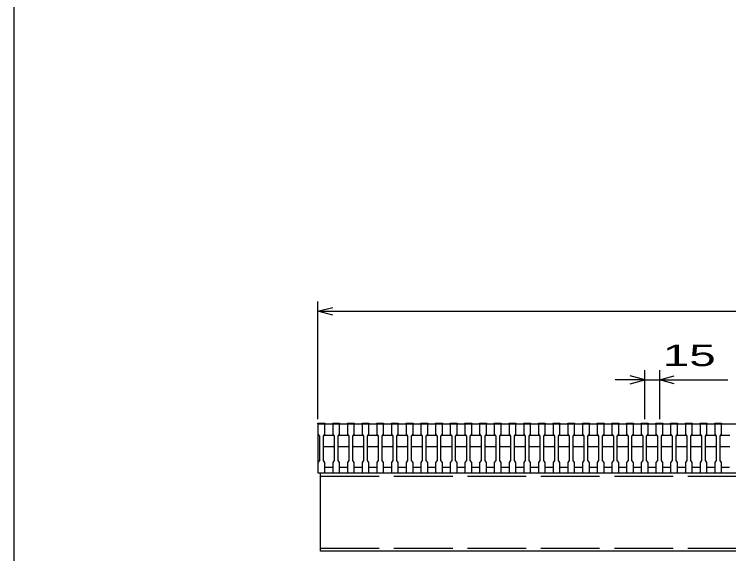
# Model space of a CAD drawing. Units: millimetres, scale not verified. Extents: x -1820 to 1731, y -1282 to 1054.
# Drawn here: x -1729 to -1000, y -735 to -184 of the extents above; entities that cross this region are included whole.
import ezdxf
from ezdxf.enums import TextEntityAlignment as Align

# ---------------------------------------------------------------- set-up
doc = ezdxf.new("R2010")
doc.units = ezdxf.units.MM
doc.header["$LTSCALE"] = 10
doc.linetypes.add('DASHED', pattern=[7.5, 6, -1.5])
for name, color, linetype, lineweight in [('0_2', 150, 'Continuous', 25), ('16', 3, 'Continuous', 25), ('22', 4, 'Continuous', 25)]:
    doc.layers.add(name, color=color, linetype=linetype, lineweight=lineweight)
doc.styles.add('ベクトル', font='')
doc.styles.get('ベクトル').set_extended_font_data('ベクトル')

msp = doc.modelspace()

# ---------------------------------------------------------------- linework, layer by layer
at = {"layer": '0_2'}
msp.add_line((-1729, -1146.5), (-1729, 1053.5), dxfattribs=at)
at = {"layer": '16'}
for p, q in [((-1419, -602.5), (-1419, -601.8)), ((-1419, -601.8), (-1412, -601.8)), ((-1419, -602.5), (-1419, -613)), ((-1412, -602.5), (-1419, -602.5)), ((-1419, -602.5), (-1419, -646.5)), ((-1419, -602.5), (-424, -602.5)), ((-1412, -601.8), (-1412, -602.5)), ((-1412, -613), (-1412, -602.5)), ((-1404, -602.5), (-1404, -601.8)), ((-1404, -601.8), (-1397, -601.8)), ((-1404, -602.5), (-1404, -613)), ((-1397, -602.5), (-1404, -602.5)), ((-1397, -601.8), (-1397, -602.5)), ((-1397, -613), (-1397, -602.5)), ((-1389, -602.5), (-1389, -601.8)), ((-1389, -601.8), (-1382, -601.8)), ((-1389, -602.5), (-1389, -613)), ((-1382, -602.5), (-1389, -602.5)), ((-1382, -601.8), (-1382, -602.5)), ((-1382, -613), (-1382, -602.5)), ((-1374, -602.5), (-1374, -601.8)), ((-1374, -601.8), (-1367, -601.8)), ((-1374, -602.5), (-1374, -613)), ((-1367, -602.5), (-1374, -602.5)), ((-1367, -601.8), (-1367, -602.5)), ((-1367, -613), (-1367, -602.5)), ((-1359, -602.5), (-1359, -601.8)), ((-1359, -601.8), (-1352, -601.8)), ((-1359, -602.5), (-1359, -613)), ((-1352, -602.5), (-1359, -602.5)), ((-1352, -601.8), (-1352, -602.5)), ((-1352, -613), (-1352, -602.5)), ((-1344, -602.5), (-1344, -601.8)), ((-1344, -601.8), (-1337, -601.8)), ((-1344, -602.5), (-1344, -613)), ((-1337, -602.5), (-1344, -602.5)), ((-1337, -601.8), (-1337, -602.5)), ((-1337, -613), (-1337, -602.5)), ((-1329, -602.5), (-1329, -601.8)), ((-1329, -601.8), (-1322, -601.8)), ((-1329, -602.5), (-1329, -613)), ((-1322, -602.5), (-1329, -602.5)), ((-1322, -601.8), (-1322, -602.5)), ((-1322, -613), (-1322, -602.5)), ((-1314, -602.5), (-1314, -601.8)), ((-1314, -601.8), (-1307, -601.8)), ((-1314, -602.5), (-1314, -613)), ((-1307, -602.5), (-1314, -602.5)), ((-1307, -601.8), (-1307, -602.5)), ((-1307, -613), (-1307, -602.5)), ((-1299, -602.5), (-1299, -601.8)), ((-1299, -601.8), (-1292, -601.8)), ((-1299, -602.5), (-1299, -613)), ((-1292, -602.5), (-1299, -602.5)), ((-1292, -601.8), (-1292, -602.5)), ((-1292, -613), (-1292, -602.5)), ((-1284, -602.5), (-1284, -601.8)), ((-1284, -601.8), (-1277, -601.8)), ((-1284, -602.5), (-1284, -613)), ((-1277, -602.5), (-1284, -602.5)), ((-1277, -601.8), (-1277, -602.5)), ((-1277, -613), (-1277, -602.5)), ((-1269, -602.5), (-1269, -601.8)), ((-1269, -601.8), (-1262, -601.8)), ((-1269, -602.5), (-1269, -613)), ((-1262, -602.5), (-1269, -602.5)), ((-1262, -601.8), (-1262, -602.5)), ((-1262, -613), (-1262, -602.5)), ((-1254, -602.5), (-1254, -601.8)), ((-1254, -601.8), (-1247, -601.8)), ((-1254, -602.5), (-1254, -613)), ((-1247, -602.5), (-1254, -602.5)), ((-1247, -601.8), (-1247, -602.5)), ((-1247, -613), (-1247, -602.5)), ((-1239, -602.5), (-1239, -601.8)), ((-1239, -601.8), (-1232, -601.8)), ((-1239, -602.5), (-1239, -613)), ((-1232, -602.5), (-1239, -602.5)), ((-1232, -601.8), (-1232, -602.5)), ((-1232, -613), (-1232, -602.5)), ((-1224, -602.5), (-1224, -601.8)), ((-1224, -601.8), (-1217, -601.8)), ((-1224, -602.5), (-1224, -613)), ((-1217, -602.5), (-1224, -602.5)), ((-1217, -601.8), (-1217, -602.5)), ((-1217, -613), (-1217, -602.5)), ((-1209, -602.5), (-1209, -601.8)), ((-1209, -601.8), (-1202, -601.8)), ((-1209, -602.5), (-1209, -613)), ((-1202, -602.5), (-1209, -602.5)), ((-1202, -601.8), (-1202, -602.5)), ((-1202, -613), (-1202, -602.5)), ((-1194, -602.5), (-1194, -601.8)), ((-1194, -601.8), (-1187, -601.8)), ((-1194, -602.5), (-1194, -613)), ((-1187, -602.5), (-1194, -602.5)), ((-1187, -601.8), (-1187, -602.5)), ((-1187, -613), (-1187, -602.5)), ((-1179, -602.5), (-1179, -601.8)), ((-1179, -601.8), (-1172, -601.8)), ((-1179, -602.5), (-1179, -613)), ((-1172, -602.5), (-1179, -602.5)), ((-1172, -601.8), (-1172, -602.5)), ((-1172, -613), (-1172, -602.5)), ((-1164, -602.5), (-1164, -601.8)), ((-1164, -601.8), (-1157, -601.8)), ((-1164, -602.5), (-1164, -613)), ((-1157, -602.5), (-1164, -602.5)), ((-1157, -601.8), (-1157, -602.5)), ((-1157, -613), (-1157, -602.5)), ((-1149, -602.5), (-1149, -601.8)), ((-1149, -601.8), (-1142, -601.8)), ((-1149, -602.5), (-1149, -613)), ((-1142, -602.5), (-1149, -602.5)), ((-1142, -601.8), (-1142, -602.5)), ((-1142, -613), (-1142, -602.5)), ((-1134, -602.5), (-1134, -601.8)), ((-1134, -601.8), (-1127, -601.8)), ((-1134, -602.5), (-1134, -613)), ((-1127, -602.5), (-1134, -602.5)), ((-1127, -601.8), (-1127, -602.5)), ((-1127, -613), (-1127, -602.5)), ((-1119, -602.5), (-1119, -601.8)), ((-1119, -601.8), (-1112, -601.8)), ((-1119, -602.5), (-1119, -613)), ((-1112, -602.5), (-1119, -602.5)), ((-1112, -601.8), (-1112, -602.5)), ((-1112, -613), (-1112, -602.5)), ((-1104, -602.5), (-1104, -601.8)), ((-1104, -601.8), (-1097, -601.8)), ((-1104, -602.5), (-1104, -613)), ((-1097, -602.5), (-1104, -602.5)), ((-1097, -601.8), (-1097, -602.5)), ((-1097, -613), (-1097, -602.5)), ((-1089, -602.5), (-1089, -601.8)), ((-1089, -601.8), (-1082, -601.8)), ((-1089, -602.5), (-1089, -613)), ((-1082, -602.5), (-1089, -602.5)), ((-1082, -601.8), (-1082, -602.5)), ((-1082, -613), (-1082, -602.5)), ((-1074, -602.5), (-1074, -601.8)), ((-1074, -601.8), (-1067, -601.8)), ((-1074, -602.5), (-1074, -613)), ((-1067, -602.5), (-1074, -602.5)), ((-1067, -601.8), (-1067, -602.5)), ((-1067, -613), (-1067, -602.5)), ((-1059, -602.5), (-1059, -601.8)), ((-1059, -601.8), (-1052, -601.8)), ((-1059, -602.5), (-1059, -613)), ((-1052, -602.5), (-1059, -602.5)), ((-1052, -601.8), (-1052, -602.5)), ((-1052, -613), (-1052, -602.5)), ((-1044, -602.5), (-1044, -601.8)), ((-1044, -601.8), (-1037, -601.8)), ((-1044, -602.5), (-1044, -613)), ((-1037, -602.5), (-1044, -602.5)), ((-1037, -601.8), (-1037, -602.5)), ((-1037, -613), (-1037, -602.5)), ((-1029, -602.5), (-1029, -601.8)), ((-1029, -601.8), (-1022, -601.8)), ((-1029, -602.5), (-1029, -613)), ((-1022, -602.5), (-1029, -602.5)), ((-1022, -601.8), (-1022, -602.5)), ((-1022, -613), (-1022, -602.5)), ((-1014, -602.5), (-1014, -601.8)), ((-1014, -601.8), (-1007, -601.8)), ((-1014, -602.5), (-1014, -613)), ((-1007, -602.5), (-1014, -602.5)), ((-1007, -601.8), (-1007, -602.5)), ((-1007, -613), (-1007, -602.5)), ((-1419, -613), (-1417.5, -615)), ((-1417.5, -615), (-1417.5, -640)), ((-1413.5, -615), (-1412, -613)), ((-1413.5, -615), (-1412.5, -614)), ((-1413.5, -640), (-1413.5, -615)), ((-1412.5, -614), (-1403.5, -614)), ((-1404, -613), (-1402.5, -615)), ((-1403.5, -614), (-1402.5, -615)), ((-1402.5, -615), (-1402.5, -640)), ((-1398.5, -615), (-1397, -613)), ((-1398.5, -615), (-1397.5, -614)), ((-1398.5, -640), (-1398.5, -615)), ((-1397.5, -614), (-1388.5, -614)), ((-1389, -613), (-1387.5, -615)), ((-1388.5, -614), (-1387.5, -615)), ((-1387.5, -615), (-1387.5, -640)), ((-1383.5, -615), (-1382, -613)), ((-1383.5, -615), (-1382.5, -614)), ((-1383.5, -640), (-1383.5, -615)), ((-1382.5, -614), (-1373.5, -614)), ((-1374, -613), (-1372.5, -615)), ((-1373.5, -614), (-1372.5, -615)), ((-1372.5, -615), (-1372.5, -640)), ((-1368.5, -615), (-1367, -613)), ((-1368.5, -615), (-1367.5, -614)), ((-1368.5, -640), (-1368.5, -615)), ((-1367.5, -614), (-1358.5, -614)), ((-1359, -613), (-1357.5, -615)), ((-1358.5, -614), (-1357.5, -615)), ((-1357.5, -615), (-1357.5, -640)), ((-1353.5, -615), (-1352, -613)), ((-1353.5, -615), (-1352.5, -614)), ((-1353.5, -640), (-1353.5, -615)), ((-1352.5, -614), (-1343.5, -614)), ((-1344, -613), (-1342.5, -615)), ((-1343.5, -614), (-1342.5, -615)), ((-1342.5, -615), (-1342.5, -640)), ((-1338.5, -615), (-1337, -613)), ((-1338.5, -615), (-1337.5, -614)), ((-1338.5, -640), (-1338.5, -615)), ((-1337.5, -614), (-1328.5, -614)), ((-1329, -613), (-1327.5, -615)), ((-1328.5, -614), (-1327.5, -615)), ((-1327.5, -615), (-1327.5, -640)), ((-1323.5, -615), (-1322, -613)), ((-1323.5, -615), (-1322.5, -614)), ((-1323.5, -640), (-1323.5, -615)), ((-1322.5, -614), (-1313.5, -614)), ((-1314, -613), (-1312.5, -615)), ((-1313.5, -614), (-1312.5, -615)), ((-1312.5, -615), (-1312.5, -640)), ((-1308.5, -615), (-1307, -613)), ((-1308.5, -615), (-1307.5, -614)), ((-1308.5, -640), (-1308.5, -615)), ((-1307.5, -614), (-1298.5, -614)), ((-1299, -613), (-1297.5, -615)), ((-1298.5, -614), (-1297.5, -615)), ((-1297.5, -615), (-1297.5, -640)), ((-1293.5, -615), (-1292, -613)), ((-1293.5, -615), (-1292.5, -614)), ((-1293.5, -640), (-1293.5, -615)), ((-1292.5, -614), (-1283.5, -614)), ((-1284, -613), (-1282.5, -615)), ((-1283.5, -614), (-1282.5, -615)), ((-1282.5, -615), (-1282.5, -640)), ((-1278.5, -615), (-1277, -613)), ((-1278.5, -615), (-1277.5, -614)), ((-1278.5, -640), (-1278.5, -615)), ((-1277.5, -614), (-1268.5, -614)), ((-1269, -613), (-1267.5, -615)), ((-1268.5, -614), (-1267.5, -615)), ((-1267.5, -615), (-1267.5, -640)), ((-1263.5, -615), (-1262, -613)), ((-1263.5, -615), (-1262.5, -614)), ((-1263.5, -640), (-1263.5, -615)), ((-1262.5, -614), (-1253.5, -614)), ((-1254, -613), (-1252.5, -615)), ((-1253.5, -614), (-1252.5, -615)), ((-1252.5, -615), (-1252.5, -640)), ((-1248.5, -615), (-1247, -613)), ((-1248.5, -615), (-1247.5, -614)), ((-1248.5, -640), (-1248.5, -615)), ((-1247.5, -614), (-1238.5, -614)), ((-1239, -613), (-1237.5, -615)), ((-1238.5, -614), (-1237.5, -615)), ((-1237.5, -615), (-1237.5, -640)), ((-1233.5, -615), (-1232, -613)), ((-1233.5, -615), (-1232.5, -614)), ((-1233.5, -640), (-1233.5, -615)), ((-1232.5, -614), (-1223.5, -614)), ((-1224, -613), (-1222.5, -615)), ((-1223.5, -614), (-1222.5, -615)), ((-1222.5, -615), (-1222.5, -640)), ((-1218.5, -615), (-1217, -613)), ((-1218.5, -615), (-1217.5, -614)), ((-1218.5, -640), (-1218.5, -615)), ((-1217.5, -614), (-1208.5, -614)), ((-1209, -613), (-1207.5, -615)), ((-1208.5, -614), (-1207.5, -615)), ((-1207.5, -615), (-1207.5, -640)), ((-1203.5, -615), (-1202, -613)), ((-1203.5, -615), (-1202.5, -614)), ((-1203.5, -640), (-1203.5, -615)), ((-1202.5, -614), (-1193.5, -614)), ((-1194, -613), (-1192.5, -615)), ((-1193.5, -614), (-1192.5, -615)), ((-1192.5, -615), (-1192.5, -640)), ((-1188.5, -615), (-1187, -613)), ((-1188.5, -615), (-1187.5, -614)), ((-1188.5, -640), (-1188.5, -615)), ((-1187.5, -614), (-1178.5, -614)), ((-1179, -613), (-1177.5, -615)), ((-1178.5, -614), (-1177.5, -615)), ((-1177.5, -615), (-1177.5, -640)), ((-1173.5, -615), (-1172, -613)), ((-1173.5, -615), (-1172.5, -614)), ((-1173.5, -640), (-1173.5, -615)), ((-1172.5, -614), (-1163.5, -614)), ((-1164, -613), (-1162.5, -615)), ((-1163.5, -614), (-1162.5, -615)), ((-1162.5, -615), (-1162.5, -640)), ((-1158.5, -615), (-1157, -613)), ((-1158.5, -615), (-1157.5, -614)), ((-1158.5, -640), (-1158.5, -615)), ((-1157.5, -614), (-1148.5, -614)), ((-1149, -613), (-1147.5, -615)), ((-1148.5, -614), (-1147.5, -615)), ((-1147.5, -615), (-1147.5, -640)), ((-1143.5, -615), (-1142, -613)), ((-1143.5, -615), (-1142.5, -614)), ((-1143.5, -640), (-1143.5, -615)), ((-1142.5, -614), (-1133.5, -614)), ((-1134, -613), (-1132.5, -615)), ((-1133.5, -614), (-1132.5, -615)), ((-1132.5, -615), (-1132.5, -640)), ((-1128.5, -615), (-1127, -613)), ((-1128.5, -615), (-1127.5, -614)), ((-1128.5, -640), (-1128.5, -615)), ((-1127.5, -614), (-1118.5, -614)), ((-1119, -613), (-1117.5, -615)), ((-1118.5, -614), (-1117.5, -615)), ((-1117.5, -615), (-1117.5, -640)), ((-1113.5, -615), (-1112, -613)), ((-1113.5, -615), (-1112.5, -614)), ((-1113.5, -640), (-1113.5, -615)), ((-1112.5, -614), (-1103.5, -614)), ((-1104, -613), (-1102.5, -615)), ((-1103.5, -614), (-1102.5, -615)), ((-1102.5, -615), (-1102.5, -640)), ((-1098.5, -615), (-1097, -613)), ((-1098.5, -615), (-1097.5, -614)), ((-1098.5, -640), (-1098.5, -615)), ((-1097.5, -614), (-1088.5, -614)), ((-1089, -613), (-1087.5, -615)), ((-1088.5, -614), (-1087.5, -615)), ((-1087.5, -615), (-1087.5, -640)), ((-1083.5, -615), (-1082, -613)), ((-1083.5, -615), (-1082.5, -614)), ((-1083.5, -640), (-1083.5, -615)), ((-1082.5, -614), (-1073.5, -614)), ((-1074, -613), (-1072.5, -615)), ((-1073.5, -614), (-1072.5, -615)), ((-1072.5, -615), (-1072.5, -640)), ((-1068.5, -615), (-1067, -613)), ((-1068.5, -615), (-1067.5, -614)), ((-1068.5, -640), (-1068.5, -615)), ((-1067.5, -614), (-1058.5, -614)), ((-1059, -613), (-1057.5, -615)), ((-1058.5, -614), (-1057.5, -615)), ((-1057.5, -615), (-1057.5, -640)), ((-1053.5, -615), (-1052, -613)), ((-1053.5, -615), (-1052.5, -614)), ((-1053.5, -640), (-1053.5, -615)), ((-1052.5, -614), (-1043.5, -614)), ((-1044, -613), (-1042.5, -615)), ((-1043.5, -614), (-1042.5, -615)), ((-1042.5, -615), (-1042.5, -640)), ((-1038.5, -615), (-1037, -613)), ((-1038.5, -615), (-1037.5, -614)), ((-1038.5, -640), (-1038.5, -615)), ((-1037.5, -614), (-1028.5, -614)), ((-1029, -613), (-1027.5, -615)), ((-1028.5, -614), (-1027.5, -615)), ((-1027.5, -615), (-1027.5, -640)), ((-1023.5, -615), (-1022, -613)), ((-1023.5, -615), (-1022.5, -614)), ((-1023.5, -640), (-1023.5, -615)), ((-1022.5, -614), (-1013.5, -614)), ((-1014, -613), (-1012.5, -615)), ((-1013.5, -614), (-1012.5, -615)), ((-1012.5, -615), (-1012.5, -640)), ((-1008.5, -615), (-1007, -613)), ((-1008.5, -615), (-1007.5, -614)), ((-1008.5, -640), (-1008.5, -615)), ((-1007.5, -614), (-998.5, -614)), ((-1412.5, -626), (-1413.5, -625)), ((-1403.5, -626), (-1412.5, -626)), ((-1402.5, -625), (-1403.5, -626)), ((-1397.5, -626), (-1398.5, -625)), ((-1388.5, -626), (-1397.5, -626)), ((-1387.5, -625), (-1388.5, -626)), ((-1382.5, -626), (-1383.5, -625)), ((-1373.5, -626), (-1382.5, -626)), ((-1372.5, -625), (-1373.5, -626)), ((-1367.5, -626), (-1368.5, -625)), ((-1358.5, -626), (-1367.5, -626)), ((-1357.5, -625), (-1358.5, -626)), ((-1352.5, -626), (-1353.5, -625)), ((-1343.5, -626), (-1352.5, -626)), ((-1342.5, -625), (-1343.5, -626)), ((-1337.5, -626), (-1338.5, -625)), ((-1328.5, -626), (-1337.5, -626)), ((-1327.5, -625), (-1328.5, -626)), ((-1322.5, -626), (-1323.5, -625)), ((-1313.5, -626), (-1322.5, -626)), ((-1312.5, -625), (-1313.5, -626)), ((-1307.5, -626), (-1308.5, -625)), ((-1298.5, -626), (-1307.5, -626)), ((-1297.5, -625), (-1298.5, -626)), ((-1292.5, -626), (-1293.5, -625)), ((-1283.5, -626), (-1292.5, -626)), ((-1282.5, -625), (-1283.5, -626)), ((-1277.5, -626), (-1278.5, -625)), ((-1268.5, -626), (-1277.5, -626)), ((-1267.5, -625), (-1268.5, -626)), ((-1262.5, -626), (-1263.5, -625)), ((-1253.5, -626), (-1262.5, -626)), ((-1252.5, -625), (-1253.5, -626)), ((-1247.5, -626), (-1248.5, -625)), ((-1238.5, -626), (-1247.5, -626)), ((-1237.5, -625), (-1238.5, -626)), ((-1232.5, -626), (-1233.5, -625)), ((-1223.5, -626), (-1232.5, -626)), ((-1222.5, -625), (-1223.5, -626)), ((-1217.5, -626), (-1218.5, -625)), ((-1208.5, -626), (-1217.5, -626)), ((-1207.5, -625), (-1208.5, -626)), ((-1202.5, -626), (-1203.5, -625)), ((-1193.5, -626), (-1202.5, -626)), ((-1192.5, -625), (-1193.5, -626)), ((-1187.5, -626), (-1188.5, -625)), ((-1178.5, -626), (-1187.5, -626)), ((-1177.5, -625), (-1178.5, -626)), ((-1172.5, -626), (-1173.5, -625)), ((-1163.5, -626), (-1172.5, -626)), ((-1162.5, -625), (-1163.5, -626)), ((-1157.5, -626), (-1158.5, -625)), ((-1148.5, -626), (-1157.5, -626)), ((-1147.5, -625), (-1148.5, -626)), ((-1142.5, -626), (-1143.5, -625)), ((-1133.5, -626), (-1142.5, -626)), ((-1132.5, -625), (-1133.5, -626)), ((-1127.5, -626), (-1128.5, -625)), ((-1118.5, -626), (-1127.5, -626)), ((-1117.5, -625), (-1118.5, -626)), ((-1112.5, -626), (-1113.5, -625)), ((-1103.5, -626), (-1112.5, -626)), ((-1102.5, -625), (-1103.5, -626)), ((-1097.5, -626), (-1098.5, -625)), ((-1088.5, -626), (-1097.5, -626)), ((-1087.5, -625), (-1088.5, -626)), ((-1082.5, -626), (-1083.5, -625)), ((-1073.5, -626), (-1082.5, -626)), ((-1072.5, -625), (-1073.5, -626)), ((-1067.5, -626), (-1068.5, -625)), ((-1058.5, -626), (-1067.5, -626)), ((-1057.5, -625), (-1058.5, -626)), ((-1052.5, -626), (-1053.5, -625)), ((-1043.5, -626), (-1052.5, -626)), ((-1042.5, -625), (-1043.5, -626)), ((-1037.5, -626), (-1038.5, -625)), ((-1028.5, -626), (-1037.5, -626)), ((-1027.5, -625), (-1028.5, -626)), ((-1022.5, -626), (-1023.5, -625)), ((-1013.5, -626), (-1022.5, -626)), ((-1012.5, -625), (-1013.5, -626)), ((-1007.5, -626), (-1008.5, -625)), ((-998.5, -626), (-1007.5, -626)), ((-1417.5, -640), (-1419, -642)), ((-1412, -642), (-1413.5, -640)), ((-1402.5, -640), (-1404, -642)), ((-1397, -642), (-1398.5, -640)), ((-1387.5, -640), (-1389, -642)), ((-1382, -642), (-1383.5, -640)), ((-1372.5, -640), (-1374, -642)), ((-1367, -642), (-1368.5, -640)), ((-1357.5, -640), (-1359, -642)), ((-1352, -642), (-1353.5, -640)), ((-1342.5, -640), (-1344, -642)), ((-1337, -642), (-1338.5, -640)), ((-1327.5, -640), (-1329, -642)), ((-1322, -642), (-1323.5, -640)), ((-1312.5, -640), (-1314, -642)), ((-1307, -642), (-1308.5, -640)), ((-1297.5, -640), (-1299, -642)), ((-1292, -642), (-1293.5, -640)), ((-1282.5, -640), (-1284, -642)), ((-1277, -642), (-1278.5, -640)), ((-1267.5, -640), (-1269, -642)), ((-1262, -642), (-1263.5, -640)), ((-1252.5, -640), (-1254, -642)), ((-1247, -642), (-1248.5, -640)), ((-1237.5, -640), (-1239, -642)), ((-1232, -642), (-1233.5, -640)), ((-1222.5, -640), (-1224, -642)), ((-1217, -642), (-1218.5, -640)), ((-1207.5, -640), (-1209, -642)), ((-1202, -642), (-1203.5, -640)), ((-1192.5, -640), (-1194, -642)), ((-1187, -642), (-1188.5, -640)), ((-1177.5, -640), (-1179, -642)), ((-1172, -642), (-1173.5, -640)), ((-1162.5, -640), (-1164, -642)), ((-1157, -642), (-1158.5, -640)), ((-1147.5, -640), (-1149, -642)), ((-1142, -642), (-1143.5, -640)), ((-1132.5, -640), (-1134, -642)), ((-1127, -642), (-1128.5, -640)), ((-1117.5, -640), (-1119, -642)), ((-1112, -642), (-1113.5, -640)), ((-1102.5, -640), (-1104, -642)), ((-1097, -642), (-1098.5, -640)), ((-1087.5, -640), (-1089, -642)), ((-1082, -642), (-1083.5, -640)), ((-1072.5, -640), (-1074, -642)), ((-1067, -642), (-1068.5, -640)), ((-1057.5, -640), (-1059, -642)), ((-1052, -642), (-1053.5, -640)), ((-1042.5, -640), (-1044, -642)), ((-1037, -642), (-1038.5, -640)), ((-1027.5, -640), (-1029, -642)), ((-1022, -642), (-1023.5, -640)), ((-1012.5, -640), (-1014, -642)), ((-1007, -642), (-1008.5, -640)), ((-1419, -642), (-1419, -652.5)), ((-1412, -652.5), (-1412, -642)), ((-1412, -646.5), (-1404, -646.5)), ((-1404, -642), (-1404, -652.5)), ((-1397, -652.5), (-1397, -642)), ((-1397, -646.5), (-1389, -646.5)), ((-1389, -642), (-1389, -652.5)), ((-1382, -652.5), (-1382, -642)), ((-1382, -646.5), (-1374, -646.5)), ((-1374, -642), (-1374, -652.5)), ((-1367, -652.5), (-1367, -642)), ((-1367, -646.5), (-1359, -646.5)), ((-1359, -642), (-1359, -652.5)), ((-1352, -652.5), (-1352, -642)), ((-1352, -646.5), (-1344, -646.5)), ((-1344, -642), (-1344, -652.5)), ((-1337, -652.5), (-1337, -642)), ((-1337, -646.5), (-1329, -646.5)), ((-1329, -642), (-1329, -652.5)), ((-1322, -652.5), (-1322, -642)), ((-1322, -646.5), (-1314, -646.5)), ((-1314, -642), (-1314, -652.5)), ((-1307, -652.5), (-1307, -642)), ((-1307, -646.5), (-1299, -646.5)), ((-1299, -642), (-1299, -652.5)), ((-1292, -652.5), (-1292, -642)), ((-1292, -646.5), (-1284, -646.5)), ((-1284, -642), (-1284, -652.5)), ((-1277, -652.5), (-1277, -642)), ((-1277, -646.5), (-1269, -646.5)), ((-1269, -642), (-1269, -652.5)), ((-1262, -652.5), (-1262, -642)), ((-1262, -646.5), (-1254, -646.5)), ((-1254, -642), (-1254, -652.5)), ((-1247, -652.5), (-1247, -642)), ((-1247, -646.5), (-1239, -646.5)), ((-1239, -642), (-1239, -652.5)), ((-1232, -652.5), (-1232, -642)), ((-1232, -646.5), (-1224, -646.5)), ((-1224, -642), (-1224, -652.5)), ((-1217, -652.5), (-1217, -642)), ((-1217, -646.5), (-1209, -646.5)), ((-1209, -642), (-1209, -652.5)), ((-1202, -652.5), (-1202, -642)), ((-1202, -646.5), (-1194, -646.5)), ((-1194, -642), (-1194, -652.5)), ((-1187, -652.5), (-1187, -642)), ((-1187, -646.5), (-1179, -646.5)), ((-1179, -642), (-1179, -652.5)), ((-1172, -652.5), (-1172, -642)), ((-1172, -646.5), (-1164, -646.5)), ((-1164, -642), (-1164, -652.5)), ((-1157, -652.5), (-1157, -642)), ((-1157, -646.5), (-1149, -646.5)), ((-1149, -642), (-1149, -652.5)), ((-1142, -652.5), (-1142, -642)), ((-1142, -646.5), (-1134, -646.5)), ((-1134, -642), (-1134, -652.5)), ((-1127, -652.5), (-1127, -642)), ((-1127, -646.5), (-1119, -646.5)), ((-1119, -642), (-1119, -652.5)), ((-1112, -652.5), (-1112, -642)), ((-1112, -646.5), (-1104, -646.5)), ((-1104, -642), (-1104, -652.5)), ((-1097, -652.5), (-1097, -642)), ((-1097, -646.5), (-1089, -646.5)), ((-1089, -642), (-1089, -652.5)), ((-1082, -652.5), (-1082, -642)), ((-1082, -646.5), (-1074, -646.5)), ((-1074, -642), (-1074, -652.5)), ((-1067, -652.5), (-1067, -642)), ((-1067, -646.5), (-1059, -646.5)), ((-1059, -642), (-1059, -652.5)), ((-1052, -652.5), (-1052, -642)), ((-1052, -646.5), (-1044, -646.5)), ((-1044, -642), (-1044, -652.5)), ((-1037, -652.5), (-1037, -642)), ((-1037, -646.5), (-1029, -646.5)), ((-1029, -642), (-1029, -652.5)), ((-1022, -652.5), (-1022, -642)), ((-1022, -646.5), (-1014, -646.5)), ((-1014, -642), (-1014, -652.5)), ((-1007, -652.5), (-1007, -642)), ((-1007, -646.5), (-999, -646.5)), ((-1419, -652.5), (-1412, -652.5)), ((-1416.5, -652.5), (-426.5, -652.5)), ((-1416.5, -732.5), (-1416.5, -652.5)), ((-1404, -652.5), (-1397, -652.5)), ((-1389, -652.5), (-1382, -652.5)), ((-1374, -652.5), (-1367, -652.5)), ((-1359, -652.5), (-1352, -652.5)), ((-1344, -652.5), (-1337, -652.5)), ((-1329, -652.5), (-1322, -652.5)), ((-1314, -652.5), (-1307, -652.5)), ((-1299, -652.5), (-1292, -652.5)), ((-1284, -652.5), (-1277, -652.5)), ((-1269, -652.5), (-1262, -652.5)), ((-1254, -652.5), (-1247, -652.5)), ((-1239, -652.5), (-1232, -652.5)), ((-1224, -652.5), (-1217, -652.5)), ((-1209, -652.5), (-1202, -652.5)), ((-1194, -652.5), (-1187, -652.5)), ((-1179, -652.5), (-1172, -652.5)), ((-1164, -652.5), (-1157, -652.5)), ((-1149, -652.5), (-1142, -652.5)), ((-1134, -652.5), (-1127, -652.5)), ((-1119, -652.5), (-1112, -652.5)), ((-1104, -652.5), (-1097, -652.5)), ((-1089, -652.5), (-1082, -652.5)), ((-1074, -652.5), (-1067, -652.5)), ((-1059, -652.5), (-1052, -652.5)), ((-1044, -652.5), (-1037, -652.5)), ((-1029, -652.5), (-1022, -652.5)), ((-1014, -652.5), (-1007, -652.5)), ((-426.5, -732.5), (-1416.5, -732.5))]:
    msp.add_line(p, q, dxfattribs=at)
at = {"layer": '16', "linetype": 'DASHED'}
for p, q in [((-1416.5, -655.7), (-426.5, -655.7)), ((-1416.5, -729.3), (-426.5, -729.3))]:
    msp.add_line(p, q, dxfattribs=at)
at = {"layer": '22'}
for p, q in [((-1419, -597.5), (-1419, -477.5)), ((-1419, -487.5), (-1404, -483.5)), ((-1404, -491.5), (-1419, -487.5)), ((-1419, -487.5), (-424, -487.5)), ((-1085.5, -557.5), (-1100.5, -553.5)), ((-1085.5, -597.5), (-1085.5, -547.5)), ((-1070.5, -547.5), (-1070.5, -597.5)), ((-1070.5, -557.5), (-1055.5, -553.5)), ((-1085.5, -557.5), (-1115.5, -557.5)), ((-1100.5, -561.5), (-1085.5, -557.5)), ((-1085.5, -557.5), (-1070.5, -557.5)), ((-1055.5, -561.5), (-1070.5, -557.5)), ((-1070.5, -557.5), (-1000.5, -557.5))]:
    msp.add_line(p, q, dxfattribs=at)

# ---------------------------------------------------------------- texts
at = {"layer": '22', "color": 2, "style": 'ベクトル', "width": 1.65}
msp.add_text(' 15 ', height=21.99, dxfattribs=at).set_placement((-1080.5, -532.5), align=Align.MIDDLE_LEFT)

doc.saveas('drawing.dxf')
